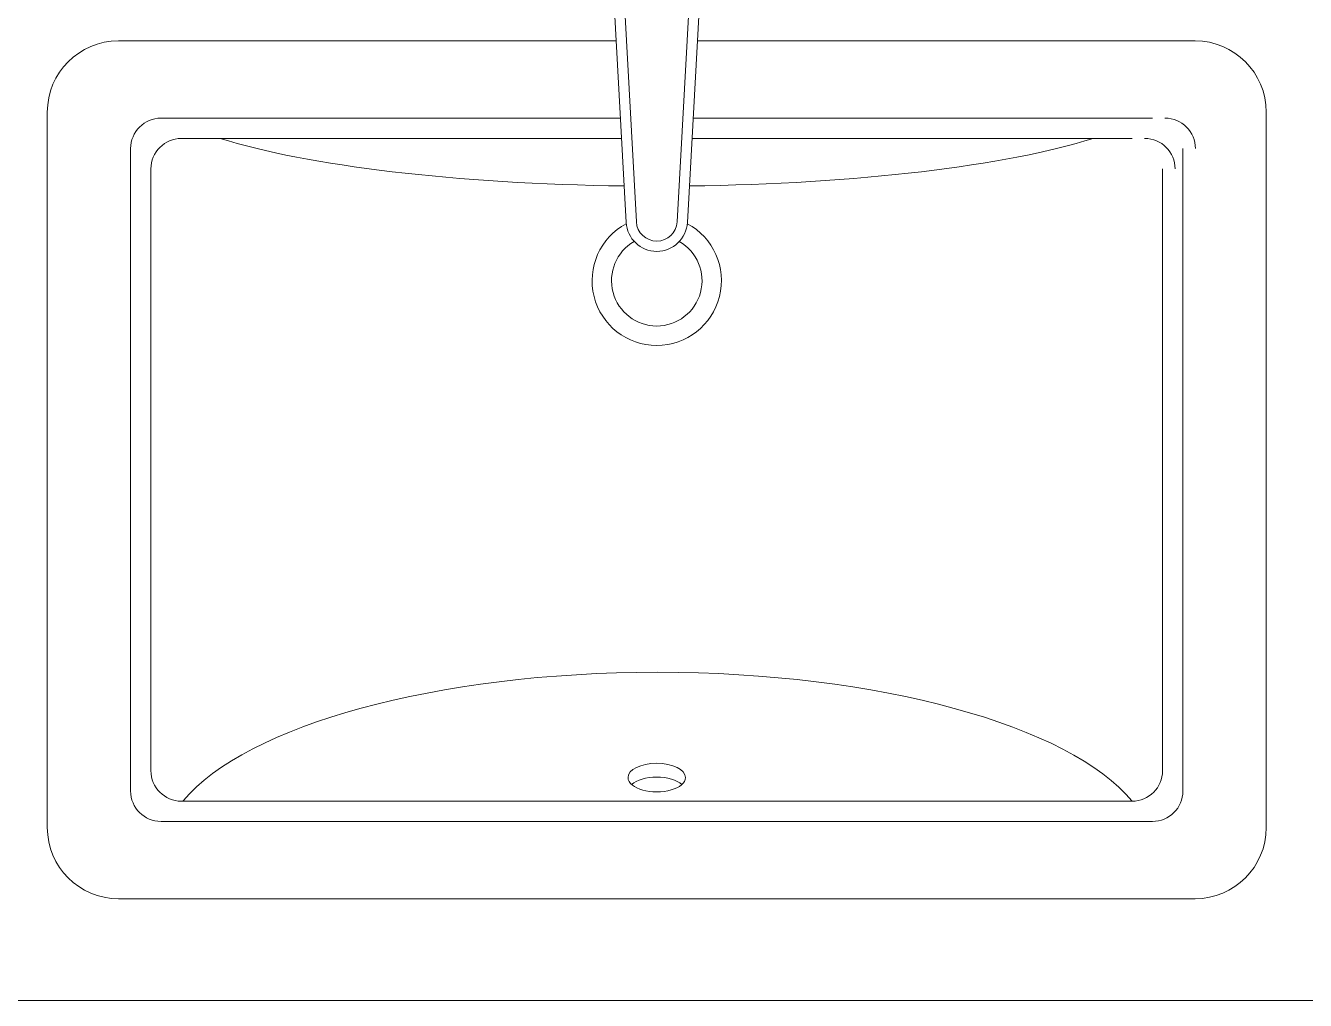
# Model space of a CAD drawing. Header units: inches. Extents: x 32 to 51.7, y 18.3 to 41.9.
# Drawn here: x 49.598 to 50.228, y 38.858 to 39.337 of the extents above; entities that cross this region are included whole.
import ezdxf

# ---------------------------------------------------------------- set-up
doc = ezdxf.new("R2010")
doc.units = ezdxf.units.IN
doc.header["$MEASUREMENT"] = 0
doc.layers.add('FURNITURE F 1 100', color=253, linetype='Continuous', lineweight=13)

msp = doc.modelspace()

# ---------------------------------------------------------------- linework, layer by layer
at = {"layer": 'FURNITURE F 1 100'}
for p, q in [((49.88673, 39.36434), (49.89354, 39.24043)), ((49.89856, 39.24071), (49.89176, 39.36462)), ((49.9254, 39.36352), (49.91865, 39.24071)), ((49.92368, 39.24043), (49.93048, 39.36434)), ((49.64361, 39.32972), (49.88864, 39.32972)), ((49.92858, 39.32972), (50.17361, 39.32972)), ((49.60861, 38.94272), (49.60861, 39.29472)), ((50.20861, 39.29472), (50.20861, 38.94272)), ((49.66461, 39.29172), (49.89072, 39.29172)), ((49.92649, 39.29172), (50.15261, 39.29172)), ((49.67461, 39.28172), (49.89127, 39.28172)), ((49.92594, 39.28172), (50.14261, 39.28172)), ((49.64961, 38.96072), (49.64961, 39.27672)), ((50.16761, 39.27672), (50.16761, 38.96072)), ((49.65961, 38.97072), (49.65961, 39.26672)), ((50.15761, 39.26672), (50.15761, 38.97072)), ((50.14261, 38.95572), (49.67461, 38.95572)), ((50.15261, 38.94572), (49.66461, 38.94572)), ((50.17361, 38.90772), (49.64361, 38.90772))]:
    msp.add_line(p, q, dxfattribs=at)
msp.add_lwpolyline([(48.3336, 38.85772), (50.43361, 38.85772)], dxfattribs=at)
for centre, radius, start, end in [((49.64361, 39.29472), 0.035, 90, 180), ((50.17361, 39.29472), 0.035, 0, 90), ((49.66461, 39.27672), 0.015, 90, 180), ((50.15877, 39.27672), 0.015, 360, 90), ((49.67461, 39.26672), 0.015, 90, 180), ((50.14877, 39.26672), 0.015, 360, 90), ((49.90861, 39.21172), 0.03183, 118.15049, 61.84951), ((49.90861, 39.24125), 0.01509, 183.14404, 356.85596), ((49.90861, 39.24126), 0.01006, 183.14404, 356.85596), ((49.90861, 39.21172), 0.02228, 119.88356, 60.10608), ((49.67461, 38.97072), 0.015, 180, 270), ((50.14261, 38.97072), 0.015, 270, 0), ((49.66461, 38.96072), 0.015, 180, 270), ((50.15261, 38.96072), 0.015, 270, 0), ((49.64361, 38.94272), 0.035, 180, 270), ((50.17361, 38.94272), 0.035, 270, 0)]:
    msp.add_arc(centre, radius, start, end, dxfattribs=at)
for points in [[(49.89256, 39.25835), (49.81024, 39.25938), (49.73655, 39.26823), (49.69375, 39.28172)], [(50.12347, 39.28172), (50.08067, 39.26823), (50.00698, 39.25938), (49.92466, 39.25835)], [(49.90899, 39.01916), (49.80036, 39.01908), (49.70639, 38.99302), (49.67552, 38.95588)], [(50.14261, 38.95572), (50.11186, 38.99295), (50.01778, 39.01908), (49.90899, 39.01916)]]:
    msp.add_open_spline(points, degree=3, dxfattribs=at)
for points, knots in [([(49.92075, 38.96372), (49.92202, 38.96478), (49.92275, 38.96601), (49.92275, 38.96733), (49.92275, 38.97121), (49.91642, 38.97437), (49.90861, 38.97437), (49.90079, 38.97437), (49.89446, 38.97121), (49.89446, 38.96733), (49.89446, 38.96595), (49.89526, 38.96465), (49.89665, 38.96356)], [0, 0, 0, 0, 1, 1, 1, 2, 2, 2, 3, 3, 3, 4, 4, 4, 4]), ([(49.92098, 38.96391), (49.91849, 38.96614), (49.91375, 38.96753), (49.90861, 38.96753), (49.90347, 38.96753), (49.89873, 38.96614), (49.89623, 38.96391)], [0, 0, 0, 0, 1, 1, 1, 2, 2, 2, 2]), ([(49.92075, 38.96372), (49.91828, 38.96166), (49.91376, 38.96028), (49.90861, 38.96028), (49.90357, 38.96028), (49.89916, 38.9616), (49.89665, 38.96356)], [0, 0, 0, 0, 1, 1, 1, 2, 2, 2, 2])]:
    msp.add_open_spline(points, degree=3, knots=knots, dxfattribs=at)

doc.saveas('drawing.dxf')
